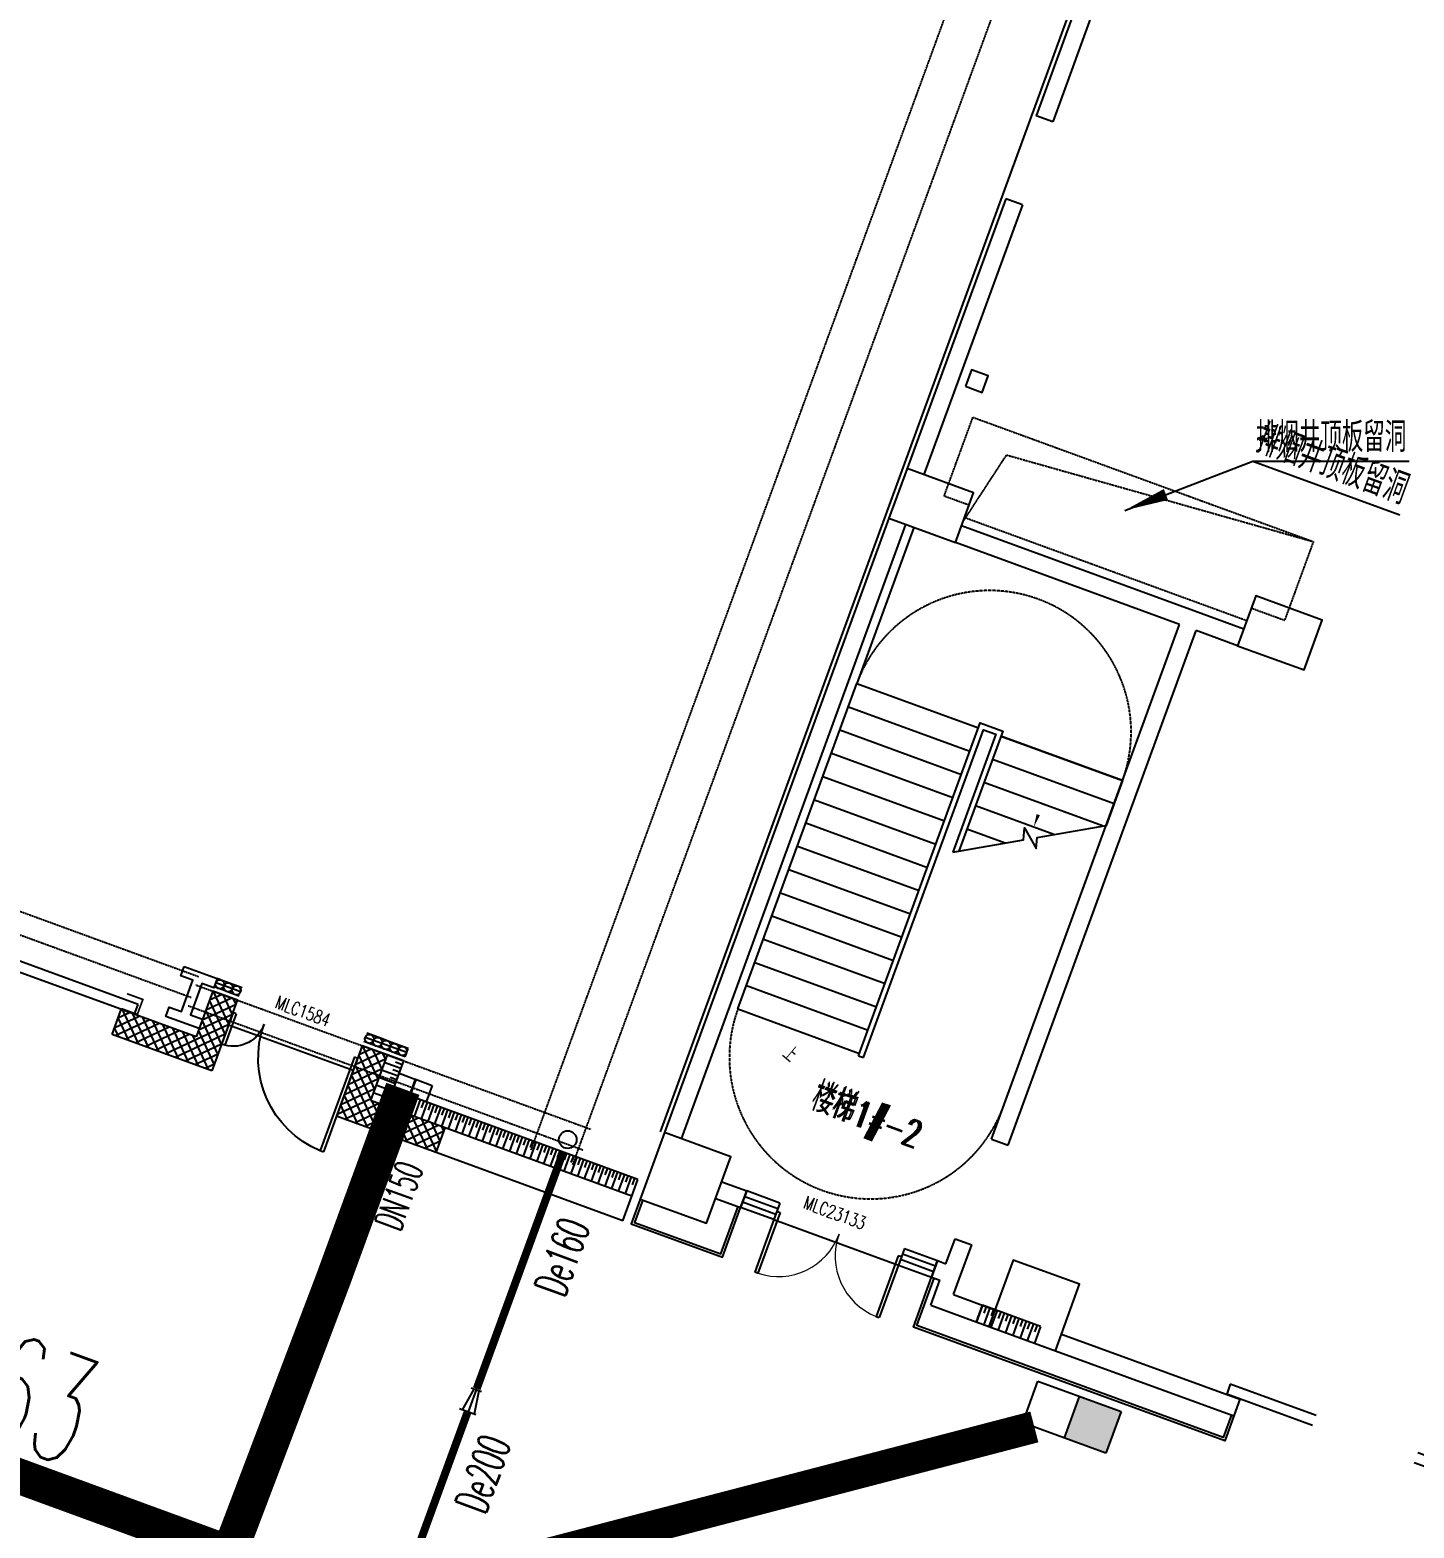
# Model space of a CAD drawing. Extents: x -111898 to 889894, y -2 to 1194865.
# Drawn here: x 696096 to 711754, y 929032 to 945982 of the extents above; entities that cross this region are included whole.
import ezdxf

# ---------------------------------------------------------------- set-up
doc = ezdxf.new("R2010")
doc.units = 0
doc.header["$LTSCALE"] = 10
doc.header["$MEASUREMENT"] = 0
doc.linetypes.add('10平面$0$10平面$0$DASH', pattern=[0.35, 0.25, -0.1])
doc.linetypes.add('10平面$0$DASH', pattern=[0.35, 0.25, -0.1])
doc.layers.get('Defpoints').update_dxf_attribs({"color": 210})
for name, color, linetype in [('0-WALL', 252, 'Continuous'), ('1-单体雨水', 131, 'Continuous'), ('10平面$0$10平面$0$WINDOW', 4, 'Continuous'), ('10平面$0$10平面$0$WINDOW_TEXT', 7, 'Continuous'), ('10平面$0$99平面图例外参$0$A-HATCH-2', 251, 'Continuous'), ('10平面$0$A-HRAIL', 173, 'Continuous'), ('10平面$0$A-LIN-V', 9, 'Continuous'), ('10平面$0$A-SFCE', 30, 'Continuous'), ('10平面$0$AS-WALL', 40, 'Continuous'), ('10平面$0$PUB_HATCH', 8, 'Continuous'), ('10平面$0$WINDOW', 4, 'Continuous'), ('A-TEXT', 61, 'Continuous'), ('Gps-ZF雨水', 4, 'TG_Y'), ('TEXT_雨水', 4, 'Continuous'), ('TWT_雨水口', 4, 'Continuous'), ('VPIPE-雨水', 4, 'Continuous'), ('WALL', 252, 'Continuous'), ('WZ_ZF消防', 10, 'Continuous'), ('建-引出', 3, 'Continuous'), ('建-窗', 252, 'Continuous'), ('建-门窗编号', 7, 'Continuous'), ('虹吸管道配件', 7, 'Continuous')]:
    doc.layers.add(name, color=color, linetype=linetype)
doc.layers.add('GPS-ZF消防', color=1, linetype='TG_X', lineweight=60)
doc.styles.add('10平面$0$10平面$0$_TCH_WINDOW', font='SIMPLEX', dxfattribs={"height": 3.5, "bigfont": 'GBCBIG'})
doc.styles.add('10平面$0$A-STANDARD', font='SIMPLEX', dxfattribs={"bigfont": 'GBCBIG'})
doc.styles.add('_TWT_PIPEDN', font='SIMPLEX', dxfattribs={"width": 0.6, "height": 3, "bigfont": 'HZTXT'})
doc.styles.add('A-STANDARD', font='SIMPLEX', dxfattribs={"bigfont": 'GBCBIG'})
doc.styles.add('A-WIN-LABEL', font='SIMPLEX', dxfattribs={"bigfont": 'GBCBIG'})
doc.styles.add('TG_LINETYPE', font='SIMPLEX', dxfattribs={"width": 0.8, "height": 3.5, "bigfont": 'HZTXT'})
doc.linetypes.add('TG_X', pattern='A,5,-0.3,["X",TG_LINETYPE,S=0.1,R=0,X=-0.23,Y=-0.15],0', length=5.3)
doc.linetypes.add('TG_Y', pattern='A,2,-0.3,["Y",TG_LINETYPE,S=0.1,R=0,X=-0.25,Y=-0.15],0', length=2.3)
pattern_1 = [(45, (60, 0), (-60.0001, 60.0001), []), (135, (60, 0), (-60.0001, -60.0001), [])]

# ---------------------------------------------------------------- blocks, each defined once
blk = doc.blocks.new('10平面$0$10平面$0$$DorLib2D$00000126')
at = {"color": 0, "linetype": 'Continuous'}
for p, q in [((-0.532, 0.5), (-0.532, 0.9)), ((0.532, 0.9), (0.532, 0.5))]:
    blk.add_line(p, q, dxfattribs=at)
at = {"color": 0, "linetype": '10平面$0$10平面$0$DASH'}
for p, q in [((-0.532, 0.9), (0.532, 0.9)), ((-0.532, 0.5), (0.532, 0.5))]:
    blk.add_line(p, q, dxfattribs=at)
blk = doc.blocks.new('10平面$0$DOOR2DLIB$SYSLIB$00000123')
at = {"color": 0}
for p, q in [((0.475, -0.001), (0.475, 0.752)), ((0.475, 0.752), (0.5, 0.752)), ((0.5, -0.001), (0.5, 0.752)), ((-0.5, 0), (-0.5, 0.252)), ((-0.475, 0.252), (-0.5, 0.252)), ((-0.475, 0), (-0.475, 0.252)), ((-0.475, 0), (-0.5, 0)), ((0.475, -0.001), (0.5, -0.001))]:
    blk.add_line(p, q, dxfattribs=at)
for centre, radius, start, end in [((0.505, -0.002), 0.755, 92.2493, 179.7238), ((-0.501, 0.003), 0.251, 359.7899, 84.0974)]:
    blk.add_arc(centre, radius, start, end, dxfattribs=at)
blk = doc.blocks.new('10平面$0$G$C325EBD4F')
at = {"layer": '10平面$0$PUB_HATCH'}
h = blk.add_hatch(dxfattribs=at)
h.set_pattern_fill('多孔材料', color=256, scale=30, style=0)
h.set_pattern_definition(pattern_1)
h.paths.add_polyline_path([(3700, -50), (3700, 250), (3400, 250)])
h = blk.add_hatch(dxfattribs=at)
h.set_pattern_fill('多孔材料', color=256, scale=30, style=0)
h.set_pattern_definition(pattern_1)
h.paths.add_polyline_path([(3700, -50), (3400, 250), (3400, -300), (3700, -600)])
h = blk.add_hatch(dxfattribs=at)
h.set_pattern_fill('多孔材料', color=256, scale=30, style=0)
h.set_pattern_definition(pattern_1)
h.paths.add_polyline_path([(5500, 250), (5200, 250), (5200, -50)])
h = blk.add_hatch(dxfattribs=at)
h.set_pattern_fill('多孔材料', color=256, scale=30, style=0)
h.set_pattern_definition(pattern_1)
h.paths.add_polyline_path([(5500, 250), (5200, -50), (5200, -600), (5500, -300)])
h = blk.add_hatch(dxfattribs=at)
h.set_pattern_fill('多孔材料', color=256, scale=30, style=0)
h.set_pattern_definition(pattern_1)
h.paths.add_polyline_path([(3700, -600), (3400, -300), (2500, -300), (2500, -600)])
h = blk.add_hatch(dxfattribs=at)
h.set_pattern_fill('多孔材料', color=256, scale=30, style=0)
h.set_pattern_definition(pattern_1)
h.paths.add_polyline_path([(6400, -300), (5500, -300), (5200, -600), (6400, -600)])
at = {"layer": '10平面$0$10平面$0$WINDOW'}
blk.add_line((5200, -50), (3700, -50), dxfattribs=at)
at = {"layer": '10平面$0$AS-WALL'}
for p, q in [((3700, 250), (3400, 250)), ((3400, 250), (3400, -300)), ((3700, -50), (3700, 250)), ((5500, 250), (5200, 250)), ((5200, 250), (5200, -50)), ((5500, 250), (5500, -300)), ((3700, -50), (3700, -600)), ((5200, -50), (5200, -600)), ((3400, -300), (2500, -300)), ((2500, -600), (2500, -300)), ((6400, -300), (5500, -300)), ((6400, -600), (6400, -300)), ((3700, -600), (2500, -600)), ((6400, -600), (5200, -600))]:
    blk.add_line(p, q, dxfattribs=at)
at = {"layer": '10平面$0$10平面$0$WINDOW'}
ref = blk.add_blockref('10平面$0$DOOR2DLIB$SYSLIB$00000123', (4450, 100), dxfattribs=dict(at, xscale=-1500, yscale=1500, zscale=300, rotation=180.0000000000445))
ref.add_attrib('A', 'MLC1584', (4117, 313), dxfattribs={"layer": '10平面$0$10平面$0$WINDOW_TEXT', "height": 148.8, "style": '10平面$0$10平面$0$_TCH_WINDOW', "width": 0.705882})
ref = blk.add_blockref('10平面$0$10平面$0$$DorLib2D$00000126', (0, -450), dxfattribs=dict(at, xscale=5000, yscale=-300, zscale=300, rotation=180.0000000000008))
ref.add_attrib('A', 'JLM5050', (-301, -594), dxfattribs={"layer": '10平面$0$10平面$0$WINDOW_TEXT', "height": 148.8, "style": '10平面$0$10平面$0$_TCH_WINDOW', "width": 0.705882})
blk = doc.blocks.new('A$C5F4A4BCE')
at = {"layer": '虹吸管道配件'}
for p, q in [((307, 347), (30, 146)), ((333, 321), (54, 43)), ((359, 295), (158, 18)), ((388, 266), (278, 376)), ((333, 321), (360, 348)), ((177, 0), (0, 176))]:
    blk.add_line(p, q, dxfattribs=at)
blk = doc.blocks.new('10平面$0$3333')
at = {"layer": '10平面$0$A-SFCE', "const_width": 20}
blk.add_lwpolyline([(-227064, 766320), (-227064, 766510), (-227244, 766510), (-227244, 766320)], dxfattribs=at)
blk = doc.blocks.new('10平面$0$99平面图例外参$0$$LinePat$圆环')
for points in [[(0, 150), (300, 150)], [(0, 0), (300, 0)], [(0, -150), (300, -150)]]:
    blk.add_lwpolyline(points)
at = {"color": 0}
blk.add_circle((150, 0), 150, dxfattribs=at)
blk = doc.blocks.new('10平面$0$99平面图例外参$0$$LinePat$填挖边坡')
at = {"color": 0}
for p, q in [((0, 0), (0, -1500)), ((300, 0), (300, -600))]:
    blk.add_line(p, q, dxfattribs=at)
at = {"layer": 'Defpoints', "color": 0}
blk.add_point((600, 0), dxfattribs=at)
blk = doc.blocks.new('WINDOW2DLIB$DYNSTYLE$00000005')
at = {"color": 0}
for points in [[(-0.5, 0.5), (-0.5, -0.5)], [(-0.5, 0.5), (0.5, 0.5)], [(0.5, -0.5), (0.5, 0.5)], [(0.5, 0.167), (-0.5, 0.167)], [(0.5, -0.167), (-0.5, -0.167)], [(-0.5, -0.5), (0.5, -0.5)]]:
    blk.add_lwpolyline(points, dxfattribs=at)
blk = doc.blocks.new('DOOR2DLIB$SYSLIB$00000108')
at = {"color": 0}
for p, q in [((-0.5, 0), (-0.5, 0.4875)), ((-0.475, 0.4875), (-0.5, 0.4875)), ((-0.475, 0), (-0.475, 0.4875)), ((0.475, 0), (0.475, 0.4875)), ((0.475, 0.4875), (0.5, 0.4875)), ((0.5, 0), (0.5, 0.4875)), ((-0.5, 0), (-0.475, 0)), ((0.5, 0), (0.475, 0))]:
    blk.add_line(p, q, dxfattribs=at)
at = {"color": 0, "lineweight": 13}
for centre, start, end in [((-0.4875, 0), 0, 88.53072), ((0.4875, 0), 91.46928, 180)]:
    blk.add_arc(centre, 0.4875, start, end, dxfattribs=at)
blk = doc.blocks.new('10平面$0$$DorLib2D$00000126')
at = {"color": 0, "linetype": 'Continuous'}
for p, q in [((-0.532, 0.5), (-0.532, 0.9)), ((0.532, 0.9), (0.532, 0.5))]:
    blk.add_line(p, q, dxfattribs=at)
at = {"color": 0, "linetype": '10平面$0$DASH'}
for p, q in [((-0.532, 0.9), (0.532, 0.9)), ((-0.532, 0.5), (0.532, 0.5))]:
    blk.add_line(p, q, dxfattribs=at)
blk = doc.blocks.new('$TwtSys$00000424')
for p, q in [((-500, 250), (500, 250)), ((-500, -250), (-500, 250)), ((0, -250), (0, 250)), ((500, 250), (500, -250)), ((500, -250), (-500, -250))]:
    blk.add_line(p, q)
blk.add_solid([(0, 250), (500, 250), (0, -250), (500, -250)])

msp = doc.modelspace()

# ---------------------------------------------------------------- hatches: boundary and pattern name
at = {"layer": '0-WALL'}
h = msp.add_hatch(dxfattribs=at)
h.set_pattern_fill('草坪或沼泽', color=8, scale=400, angle=-0.200257)
h.set_pattern_definition([(359.79974, (-824318.4, 704905.5), (1605.5824, 1594.398), [240, -48, 64, -48, 240, -960]), (359.79974, (-824398.3, 704953.8), (1605.5824, 1594.398), [160, -120, 240, -120, 160, -800]), (359.79974, (-823836, 705591.9), (1605.5824, 1594.398), [200, -80, 200, -1120]), (359.79974, (-824634.9, 705914.7), (1605.5824, 1594.398), [80, -160, 80, -1280]), (89.79974, (-824474.9, 705914.1), (-1594.398, 1605.5824), [144, -1456]), (89.79974, (-823998.3, 704952.4), (-1594.398, 1605.5824), [160, -1440]), (89.79974, (-823596, 705591), (-1594.398, 1605.5824), [160, -1440]), (44.79974, (-823790.3, 704935.7), (5.5922, 1599.9902), [160, -2102.7417]), (134.79974, (-824206.3, 704937.2), (-1599.9902, 5.5922), [160, -2102.7417]), (63.23469, (-823838.3, 704943.9), (5.5922, 1599.99023), [160, -3417.7088]), (75.7635, (-823918.27, 704952.15), (5.59221, 1599.99023), [160, -6436.969]), (75.7635, (-823516.03, 705590.75), (5.59221, 1599.99023), [128, -6468.969]), (75.7635, (-824442.9, 705914), (5.59221, 1599.99023), [112, -6484.969]), (103.835987, (-824078.27, 704952.7), (5.59221, 1599.99023), [160, -6436.969]), (103.835987, (-823676.03, 705591.3), (5.59221, 1599.99023), [128, -6468.969]), (103.835987, (-824506.9, 705914.2), (5.59221, 1599.99023), [112, -6484.969]), (116.364795, (-824158.3, 704945), (5.5922, 1599.99023), [160, -3417.7069])])
edge = h.paths.add_edge_path()
edge.add_line((741503.08, 933538.38), (741712.87, 934018.57))
edge.add_line((741712.87, 934018.57), (745060.96, 941812.89))
edge.add_line((745060.96, 941812.89), (766890.86, 1001849.76))
edge.add_line((766890.86, 1001849.76), (760346.98, 1016169.02))
edge.add_line((760346.98, 1016169.02), (737579.78, 1026362.54))
edge.add_line((737579.78, 1026362.54), (720756.11, 1037729.77))
edge.add_line((720756.11, 1037729.77), (653654.65, 1067773.01))
edge.add_line((653654.65, 1067773.01), (467795.25, 820503.81))
edge.add_line((467795.25, 820503.81), (468143.58, 820404.89))
edge.add_line((468143.58, 820404.89), (647181.92, 1058601.18))
edge.add_line((647181.92, 1058601.18), (648464.56, 1058132.56))
edge.add_line((648464.56, 1058132.56), (650350.23, 1063296.8))
edge.add_line((650350.23, 1063296.8), (720796.15, 1037558.69))
edge.add_line((720796.15, 1037558.69), (718909.6, 1032395.07))
edge.add_line((718909.6, 1032395.07), (725484.49, 1029992.9))
edge.add_line((725484.49, 1029992.9), (726513.26, 1032808.65))
edge.add_line((726513.26, 1032808.65), (729331.07, 1031779.14))
edge.add_line((729331.07, 1031779.14), (728302.36, 1028963.46))
edge.add_line((728302.36, 1028963.46), (747084.56, 1022101.19))
edge.add_line((747084.56, 1022101.19), (755217.14, 1018452.95))
edge.add_arc((743028.5, 1006160.87), 17310.64, -14.619994, 45.242091, ccw=False)
edge.add_line((759778.64, 1001791.54), (760685.99, 1001458.08))
edge.add_line((760685.99, 1001458.08), (765094.65, 999847.31))
edge.add_line((765094.65, 999847.31), (740941.69, 933744.02))
edge.add_line((740941.69, 933744.02), (741503.08, 933538.38))
at = {"layer": 'GPS-ZF消防'}
for points in [[(699524.86, 931839.86), (699711.84, 931768.89), (699712.29, 931770.05)], [(699524.86, 931839.86), (699712.71, 931771.22), (699712.29, 931770.05)]]:
    msp.add_hatch(color=256, dxfattribs=at).paths.add_polyline_path(points)
at = {"layer": 'WALL'}
msp.add_hatch(color=8, dxfattribs=at).paths.add_polyline_path([(708480.73, 940546.32), (708971.39, 940663.36), (708923.58, 940787.83)], flags=17)

# ---------------------------------------------------------------- linework, layer by layer
at = {"layer": '0-WALL'}
for points in [[(734215.68, 1018338.96), (703223.75, 933513.27)], [(702999.61, 932754.09), (702896.66, 932472.31), (703929.86, 932094.82), (704135.76, 932658.38)], [(703027.79, 932743.79), (702935.13, 932490.19), (703911.98, 932133.29), (704107.58, 932668.68)], [(709715.41, 930300.4), (709612.46, 930018.62), (706090.19, 931305.52), (706296.09, 931869.08)], [(709687.23, 930310.7), (709594.57, 930057.1), (706128.66, 931323.4), (706324.27, 931858.79)]]:
    msp.add_lwpolyline(points, dxfattribs=at)
at = {"layer": '1-单体雨水', "const_width": 90}
for points in [[(701149.87, 930608.58), (702127.91, 933285.5)], [(701047.65, 930347.12), (700361.3, 928468.57)]]:
    msp.add_lwpolyline(points, dxfattribs=at)
at = {"layer": '10平面$0$A-HRAIL'}
msp.add_line((700340.73, 934364.33), (700375.05, 934458.26), dxfattribs=at)
at = {"layer": '10平面$0$A-LIN-V', "color": 8}
for p, q in [((700135.72, 934386), (700323.58, 934317.36)), ((700203.47, 933988.62), (700323.58, 934317.36)), ((702974.32, 932976.26), (700203.47, 933988.62)), ((702905.68, 932788.41), (702974.32, 932976.26)), ((706803.66, 931364.24), (706872.3, 931552.09)), ((707529.79, 931311.87), (706872.3, 931552.09)), ((707529.79, 931311.87), (707461.16, 931124.02))]:
    msp.add_line(p, q, dxfattribs=at)
at = {"layer": 'Defpoints', "color": 1}
for points in [[(706678.8, 941949.93), (706866.66, 941881.3), (706935.29, 942069.15), (706747.44, 942137.79)], [(700459.95, 934107.84), (700391.32, 933919.99), (700203.47, 933988.62), (700272.1, 934176.47)], [(700645.34, 934040.11), (700576.71, 933852.25), (700388.85, 933920.89), (700457.49, 934108.74)]]:
    msp.add_lwpolyline(points, close=True, dxfattribs=at)
at = {"layer": 'GPS-ZF消防', "ltscale": 0.1, "const_width": 400}
for points in [[(700314.55, 934001.27), (699524.86, 931839.86)], [(699524.86, 931839.86), (694716.92, 919171.92)]]:
    msp.add_lwpolyline(points, dxfattribs=at)
at = {"layer": 'Gps-ZF雨水', "ltscale": 0.1}
for points, const_width in [([(686066.86, 933241.22), (699806.59, 928215.15)], 400), ([(707458.75, 930175.69), (700968.49, 928481.12)], 360)]:
    msp.add_lwpolyline(points, dxfattribs=dict(at, const_width=const_width))
at = {"layer": 'VPIPE-雨水', "linetype": 'Continuous'}
msp.add_circle((702179.38, 933426.4), 100, dxfattribs=at)
at = {"layer": 'WALL', "color": 8, "linetype": '10平面$0$DASH'}
for p, q in [((701765.91, 933311.3), (729683.01, 1009721.1)), ((702235.55, 933139.71), (730152.64, 1009549.52)), ((692002.13, 937464.16), (698005.96, 935270.6)), ((691916.33, 937229.34), (697920.16, 935035.78)), ((697971.64, 935176.67), (702436.94, 933545.23)), ((697885.84, 934941.85), (702351.15, 933310.41))]:
    msp.add_line(p, q, dxfattribs=at)
at = {"layer": 'WALL', "color": 8}
for p, q in [((708593.33, 948064.23), (707478.02, 945011.59)), ((708781.18, 947995.59), (707665.87, 944942.96)), ((707134.84, 944072.32), (706019.53, 941019.69)), ((707322.7, 944003.69), (706207.39, 940951.05)), ((708480.73, 940546.32), (709929.72, 941102.87)), ((709929.72, 941102.87), (711592.23, 940495.45)), ((705813.63, 940456.12), (703274.15, 933505.51)), ((706001.48, 940387.49), (703462, 933436.87)), ((706095.41, 940353.17), (705450.24, 938587.34)), ((709263.64, 939408.55), (706633.68, 940369.44)), ((709101.08, 939255.02), (706565.05, 940181.58)), ((709101.08, 939255.02), (706565.05, 940181.58)), ((709827.21, 939202.65), (709263.64, 939408.55)), ((706973.41, 933431.53), (709101.08, 939255.02)), ((708455.92, 937489.19), (709101.08, 939255.02)), ((707161.26, 933362.89), (709288.94, 939186.38)), ((709758.57, 939014.8), (709288.94, 939186.38)), ((704105.01, 934905.39), (705450.24, 938587.34)), ((705450.24, 938587.34), (706826.28, 938084.59)), ((705450.24, 938587.34), (706826.28, 938084.59)), ((705354.16, 938324.34), (706730.19, 937821.59)), ((705258.07, 938061.35), (706634.1, 937558.6)), ((708455.92, 937489.19), (707079.88, 937991.93)), ((707079.88, 937991.93), (708455.92, 937489.19)), ((705161.98, 937798.35), (706538.01, 937295.6)), ((708359.83, 937226.19), (706983.79, 937728.94)), ((705065.89, 937535.35), (706441.93, 937032.6)), ((708230.83, 936975.22), (706887.71, 937465.94)), ((708455.92, 937489.19), (708270.68, 936982.19)), ((704969.8, 937272.36), (706345.84, 936769.61)), ((707679.22, 936878.65), (706791.62, 937202.94)), ((704873.71, 937009.36), (706249.75, 936506.61)), ((707127.61, 936782.08), (706695.53, 936939.95)), ((704777.63, 936746.36), (706153.66, 936243.62)), ((706536.14, 936678.54), (706604.39, 936690.49)), ((704681.54, 936483.37), (706057.57, 935980.62)), ((704585.45, 936220.37), (705961.48, 935717.62)), ((704489.36, 935957.38), (705865.4, 935454.63)), ((704393.27, 935694.38), (705769.31, 935191.63)), ((704297.18, 935431.38), (705673.22, 934928.63)), ((704201.1, 935168.39), (705577.13, 934665.64)), ((704105.01, 934905.39), (705481.04, 934402.64)), ((705470.75, 934374.46), (705527.1, 934353.87)), ((700689.37, 933278.76), (700792.32, 933560.54)), ((702905.68, 932788.41), (700792.32, 933560.54)), ((702802.73, 932506.62), (700689.37, 933278.76)), ((703922.62, 932949.19), (704204.4, 932846.23)), ((702802.73, 932506.62), (702905.68, 932788.41)), ((703853.98, 932761.33), (704135.76, 932658.38)), ((704511.47, 932521.11), (705920.38, 932006.35)), ((706458.65, 932022.62), (706561.6, 932304.4)), ((706612.19, 931860.06), (706749.46, 932235.77)), ((706364.72, 932056.94), (706458.65, 932022.62)), ((706287.06, 931552.98), (706390.02, 931834.77)), ((706296.09, 931869.08), (706390.02, 931834.77)), ((706543.55, 931672.2), (706612.19, 931860.06)), ((706543.55, 931672.2), (707013.19, 931500.62)), ((706287.06, 931552.98), (706944.56, 931312.76)), ((707764.61, 931226.08), (709784.04, 930488.26)), ((707695.97, 931038.23), (709715.41, 930300.4)), ((709784.04, 930488.26), (709715.41, 930300.4))]:
    msp.add_line(p, q, dxfattribs=at)
for points in [[(707665.87, 944942.96), (707478.02, 945011.59)], [(707322.7, 944003.69), (707134.84, 944072.32)], [(705470.75, 934374.46), (706846.87, 938140.95), (707100.47, 938048.29), (706604.39, 936690.49)], [(705527.1, 934353.87), (706882.63, 938064), (707023.53, 938012.52), (706536.14, 936678.54)], [(706536.14, 936678.54), (707334.58, 936818.32), (707346.51, 936952.79), (707480.71, 936719.69), (707491.9, 936845.86), (708270.68, 936982.19)], [(706973.41, 933431.53), (707161.26, 933362.89)], [(704204.4, 932846.23), (704135.76, 932658.38)], [(702999.61, 932754.09), (702896.66, 932472.31), (703929.86, 932094.82), (704135.76, 932658.38)], [(703027.79, 932743.79), (702935.13, 932490.19), (703911.98, 932133.29), (704107.58, 932668.68)], [(706561.6, 932304.4), (706749.46, 932235.77)], [(706364.72, 932056.94), (706296.09, 931869.08)], [(709715.41, 930300.4), (709612.46, 930018.62), (706090.19, 931305.52), (706296.09, 931869.08)], [(709687.23, 930310.7), (709594.57, 930057.1), (706128.66, 931323.4), (706324.27, 931858.79)]]:
    msp.add_lwpolyline(points, dxfattribs=at)
at = {"layer": 'WALL', "color": 8, "linetype": '10平面$0$DASH'}
msp.add_lwpolyline([(706763.71, 941599.52), (710614.72, 940192.51), (710288.71, 939300.2), (710288.71, 939300.2), (709913, 939437.47), (709861.52, 939296.58), (706668, 940463.37), (706719.47, 940604.26), (706437.69, 940707.21), (706437.69, 940707.21)], close=True, dxfattribs=at)
msp.add_lwpolyline([(706650.84, 940416.4), (707144.62, 941172.89), (710614.72, 940192.51)], dxfattribs=at)
at = {"layer": 'WALL', "color": 8}
for points in [[(705813.63, 940456.12), (706565.05, 940181.58), (706770.95, 940745.15), (706019.53, 941019.69)], [(709758.57, 939014.8), (710509.99, 938740.26), (710715.89, 939303.82), (709964.47, 939578.36)], [(697839.02, 935384.82), (698214.73, 935247.55), (698176.29, 935142.35), (698039.16, 935192.46), (697910.12, 934839.29), (698047.26, 934789.19), (698008.82, 934683.99), (697633.11, 934821.26), (697671.55, 934926.46), (697808.68, 934876.35), (697937.72, 935229.52), (697800.58, 935279.62)], [(702999.61, 932754.09), (703751.03, 932479.55), (704025.57, 933230.97), (703274.15, 933505.51)], [(706944.56, 931312.76), (707695.97, 931038.23), (707970.51, 931789.64), (707219.09, 932064.18)]]:
    msp.add_lwpolyline(points, close=True, dxfattribs=at)
msp.add_lwpolyline([(704773.16, 934512.22, 0, 0, 0), (706489.02, 939208.58, 0, 0, 0), (708062.3, 938633.77, 0, 0, 0), (707451.46, 936961.87, 0, 40, 0), (707502.93, 937102.76, 0, 0, 0)], format="xyseb", dxfattribs=at)
at = {"layer": 'WALL', "color": 8, "linetype": '10平面$0$DASH'}
for centre, start, end in [((706953.08, 938038.26), 339.929621, 159.929621), ((705607.84, 934356.31), 159.929621, 339.929621)]:
    msp.add_arc(centre, 1600, start, end, dxfattribs=at)
at = {"layer": '建-引出'}
for p, q in [((708480.73, 940546.32), (709929.72, 941102.87)), ((709929.72, 941102.87), (711699.72, 941102.87))]:
    msp.add_line(p, q, dxfattribs=at)
msp.add_lwpolyline([(708480.73, 940546.32, 0, 133.33, 0), (708947.49, 940725.6, 0, 0, 0)], format="xyseb", dxfattribs=at)

# ---------------------------------------------------------------- block references
at = {"layer": '10平面$0$99平面图例外参$0$A-HATCH-2', "color": 8, "yscale": 0.1333333333333333, "zscale": 0.1333333333333333}
for p, xscale, rotation in [((700292.12, 934231.26), 0.1527777777822404, 249.9297114354025), ((700323.58, 934317.36), 0.1527777777822404, 249.9297114354025), ((700229.2, 934059.06), 0.1527777777822404, 249.9297114354025), ((700260.66, 934145.16), 0.1527777777822404, 249.9297114354025), ((700166.29, 933886.87), 0.1527777777822404, 249.9297114354025), ((700197.75, 933972.97), 0.1527777777822404, 249.9297114354025), ((700203.47, 933988.62), 0.1365740734579163, 339.9297114345931), ((700280.43, 933960.5), 0.1365740734579163, 339.9297114345931), ((700357.4, 933932.38), 0.1365740734579163, 339.9297114345931), ((700434.37, 933904.26), 0.1365740734579163, 339.9297114345931), ((700511.34, 933876.14), 0.1365740734579163, 339.9297114345931), ((700588.31, 933848.01), 0.1365740734579163, 339.9297114345931), ((700665.27, 933819.89), 0.1365740734579163, 339.9297114345931), ((700742.24, 933791.77), 0.1365740734579163, 339.9297114345931), ((700819.21, 933763.65), 0.1365740734579163, 339.9297114345931), ((700896.18, 933735.53), 0.1365740734579163, 339.9297114345931), ((700973.15, 933707.41), 0.1365740734579163, 339.9297114345931), ((701050.12, 933679.29), 0.1365740734579163, 339.9297114345931), ((701127.08, 933651.17), 0.1365740734579163, 339.9297114345931), ((701204.05, 933623.05), 0.1365740734579163, 339.9297114345931), ((701281.02, 933594.92), 0.1365740734579163, 339.9297114345931), ((701357.99, 933566.8), 0.1365740734579163, 339.9297114345931), ((701434.96, 933538.68), 0.1365740734579163, 339.9297114345931), ((701511.92, 933510.56), 0.1365740734579163, 339.9297114345931), ((701588.89, 933482.44), 0.1365740734579163, 339.9297114345931), ((701665.86, 933454.32), 0.1365740734579163, 339.9297114345931), ((701742.83, 933426.2), 0.1365740734579163, 339.9297114345931), ((701819.8, 933398.08), 0.1365740734579163, 339.9297114345931), ((701896.76, 933369.96), 0.1365740734579163, 339.9297114345931), ((701973.73, 933341.83), 0.1365740734579163, 339.9297114345931), ((702050.7, 933313.71), 0.1365740734579163, 339.9297114345931), ((702127.67, 933285.59), 0.1365740734579163, 339.9297114345931), ((702204.64, 933257.47), 0.1365740734579163, 339.9297114345931), ((702281.61, 933229.35), 0.1365740734579163, 339.9297114345931), ((702358.57, 933201.23), 0.1365740734579163, 339.9297114345931), ((702435.54, 933173.11), 0.1365740734579163, 339.9297114345931), ((702512.51, 933144.99), 0.1365740734579163, 339.9297114345931), ((702589.48, 933116.87), 0.1365740734579163, 339.9297114345931), ((702666.45, 933088.74), 0.1365740734579163, 339.9297114345931), ((702743.41, 933060.62), 0.1365740734579163, 339.9297114345931), ((702820.38, 933032.5), 0.1365740734579163, 339.9297114345931), ((702897.35, 933004.38), 0.1365740734579163, 339.9297114345931), ((706872.3, 931552.09), 0.1458333335772356, 339.9297114345931), ((706954.49, 931522.07), 0.1458333335772356, 339.9297114345931), ((707036.67, 931492.04), 0.1458333335772356, 339.9297114345931), ((707118.86, 931462.01), 0.1458333335772356, 339.9297114345931), ((707201.04, 931431.98), 0.1458333335772356, 339.9297114345931), ((707283.23, 931401.96), 0.1458333335772356, 339.9297114345931), ((707365.42, 931371.93), 0.1458333335772356, 339.9297114345931), ((707447.6, 931341.9), 0.1458333335772356, 339.9297114345931)]:
    msp.add_blockref('10平面$0$99平面图例外参$0$$LinePat$填挖边坡', p, dxfattribs=dict(at, xscale=xscale, rotation=rotation))
at = {"layer": '10平面$0$A-HRAIL', "rotation": 159.9297114345931}
for p, xscale, yscale, zscale in [((698291.49, 935166.27), 0.333333312028715, 0.333333312028715, 0.333333312028715), ((698385.42, 935131.95), 0.333333312028715, 0.333333312028715, 0.333333312028715), ((698479.35, 935097.64), 0.333333312028715, 0.333333312028715, 0.333333312028715), ((699982.18, 934548.56), 0.3333333470866782, 0.3333333470866782, 0.3333333470866782), ((700076.11, 934514.24), 0.3333333470866782, 0.3333333470866782, 0.3333333470866782), ((700170.04, 934479.93), 0.3333333470866782, 0.3333333470866782, 0.3333333470866782), ((700263.97, 934445.61), 0.3333333470866782, 0.3333333470866782, 0.3333333470866782), ((700357.89, 934411.29), 0.3333333470866782, 0.3333333470866782, 0.3333333470866782)]:
    msp.add_blockref('10平面$0$99平面图例外参$0$$LinePat$圆环', p, dxfattribs=dict(at, xscale=xscale, yscale=yscale, zscale=zscale))
at = {"layer": '10平面$0$A-SFCE', "rotation": 249.9297114345931}
msp.add_blockref('10平面$0$3333', (-100572.81, 984613.28), dxfattribs=at)
at = {"layer": '10平面$0$WINDOW'}
for name, p, xscale, yscale, zscale, rotation in [('DOOR2DLIB$SYSLIB$00000108', (705250.24, 932357.66), -1500, -1500, 200, 339.9297114153286), ('10平面$0$$DorLib2D$00000126', (712081.5, 929491.5), 5000, -300, 300, 159.9297114489391)]:
    msp.add_blockref(name, p, dxfattribs=dict(at, xscale=xscale, yscale=yscale, zscale=zscale, rotation=rotation))
at = {"layer": 'TWT_雨水口', "rotation": 339.9297083984292}
msp.add_blockref('$TwtSys$00000424', (707883.62, 930286.63), dxfattribs=at)
at = {"layer": 'WALL', "color": 8, "rotation": 339.9297114345931}
msp.add_blockref('10平面$0$G$C325EBD4F', (694883.93, 936038.63), dxfattribs=at)
at = {"layer": '建-窗', "xscale": -400.0000052643009, "yscale": 200, "zscale": 200, "rotation": 339.9297114153286}
msp.add_blockref('WINDOW2DLIB$DYNSTYLE$00000005', (704357.93, 932683.67), dxfattribs=at)
at = {"layer": '建-窗'}
ref = msp.add_blockref('WINDOW2DLIB$DYNSTYLE$00000005', (706142.55, 932031.64), dxfattribs=dict(at, xscale=400.0000052643009, yscale=200, zscale=200, rotation=339.9297114153286))
ref.add_attrib('A', 'MLC23133', (704832.61, 932654.64), dxfattribs={"layer": '建-门窗编号', "height": 148.75, "rotation": 339.929711, "style": 'A-WIN-LABEL', "width": 0.705882})
at = {"layer": '虹吸管道配件', "lineweight": -2, "xscale": 0.7866797424559363, "yscale": 0.7866797424559363, "zscale": 0.7866797424559363, "rotation": 24.92971144896942}
msp.add_blockref('A$C5F4A4BCE', (701013.85, 930254.98), dxfattribs=at)

# ---------------------------------------------------------------- texts
at = {"layer": 'A-TEXT', "style": 'A-STANDARD'}
msp.add_text('楼梯', height=337.589, rotation=339.929711, dxfattribs=at).set_placement((704904.67, 933772.15))
at = {"layer": 'A-TEXT', "style": 'A-STANDARD', "width": 0.705882}
msp.add_text('1#-2', height=297.5, rotation=339.929711, dxfattribs=at).set_placement((705366.31, 933603.48))
at = {"layer": 'TEXT_雨水', "style": '_TWT_PIPEDN', "width": 0.557143}
for s, height, rotation, p in [('De160', 367.5, 69.929711, (702141.35, 931628.51)), ('L=14.63', 1225, 339.907174, (692891.77, 931050.76)), ('De200', 367.5, 69.929711, (701244.86, 929174.79))]:
    msp.add_text(s, height=height, rotation=rotation, dxfattribs=at).set_placement(p)
at = {"layer": 'WALL', "color": 8, "style": '10平面$0$A-STANDARD'}
for s, height, rotation, p in [('排烟井顶板留洞', 352.593, 339.929672, (709940.7, 941210.64)), ('上', 176.3, 319.859431, (704593.27, 934370.5)), ('楼梯', 352.593, 339.929672, (704904.67, 933772.15))]:
    msp.add_text(s, height=height, rotation=rotation, dxfattribs=at).set_placement(p)
at = {"layer": 'WALL', "color": 8, "style": '10平面$0$A-STANDARD', "width": 0.705882}
msp.add_text('1#-2', height=297.5, rotation=339.929672, dxfattribs=at).set_placement((705386.83, 933595.99))
at = {"layer": 'WZ_ZF消防', "style": '_TWT_PIPEDN', "width": 0.557143}
msp.add_text('DN150', height=315, rotation=69.929711, dxfattribs=at).set_placement((700284.95, 932373.38))
at = {"layer": '建-引出', "color": 7, "style": 'A-STANDARD'}
msp.add_text('排烟井顶板留洞', height=337.589, dxfattribs=at).set_placement((709965.36, 941207.87))

doc.saveas('drawing.dxf')
